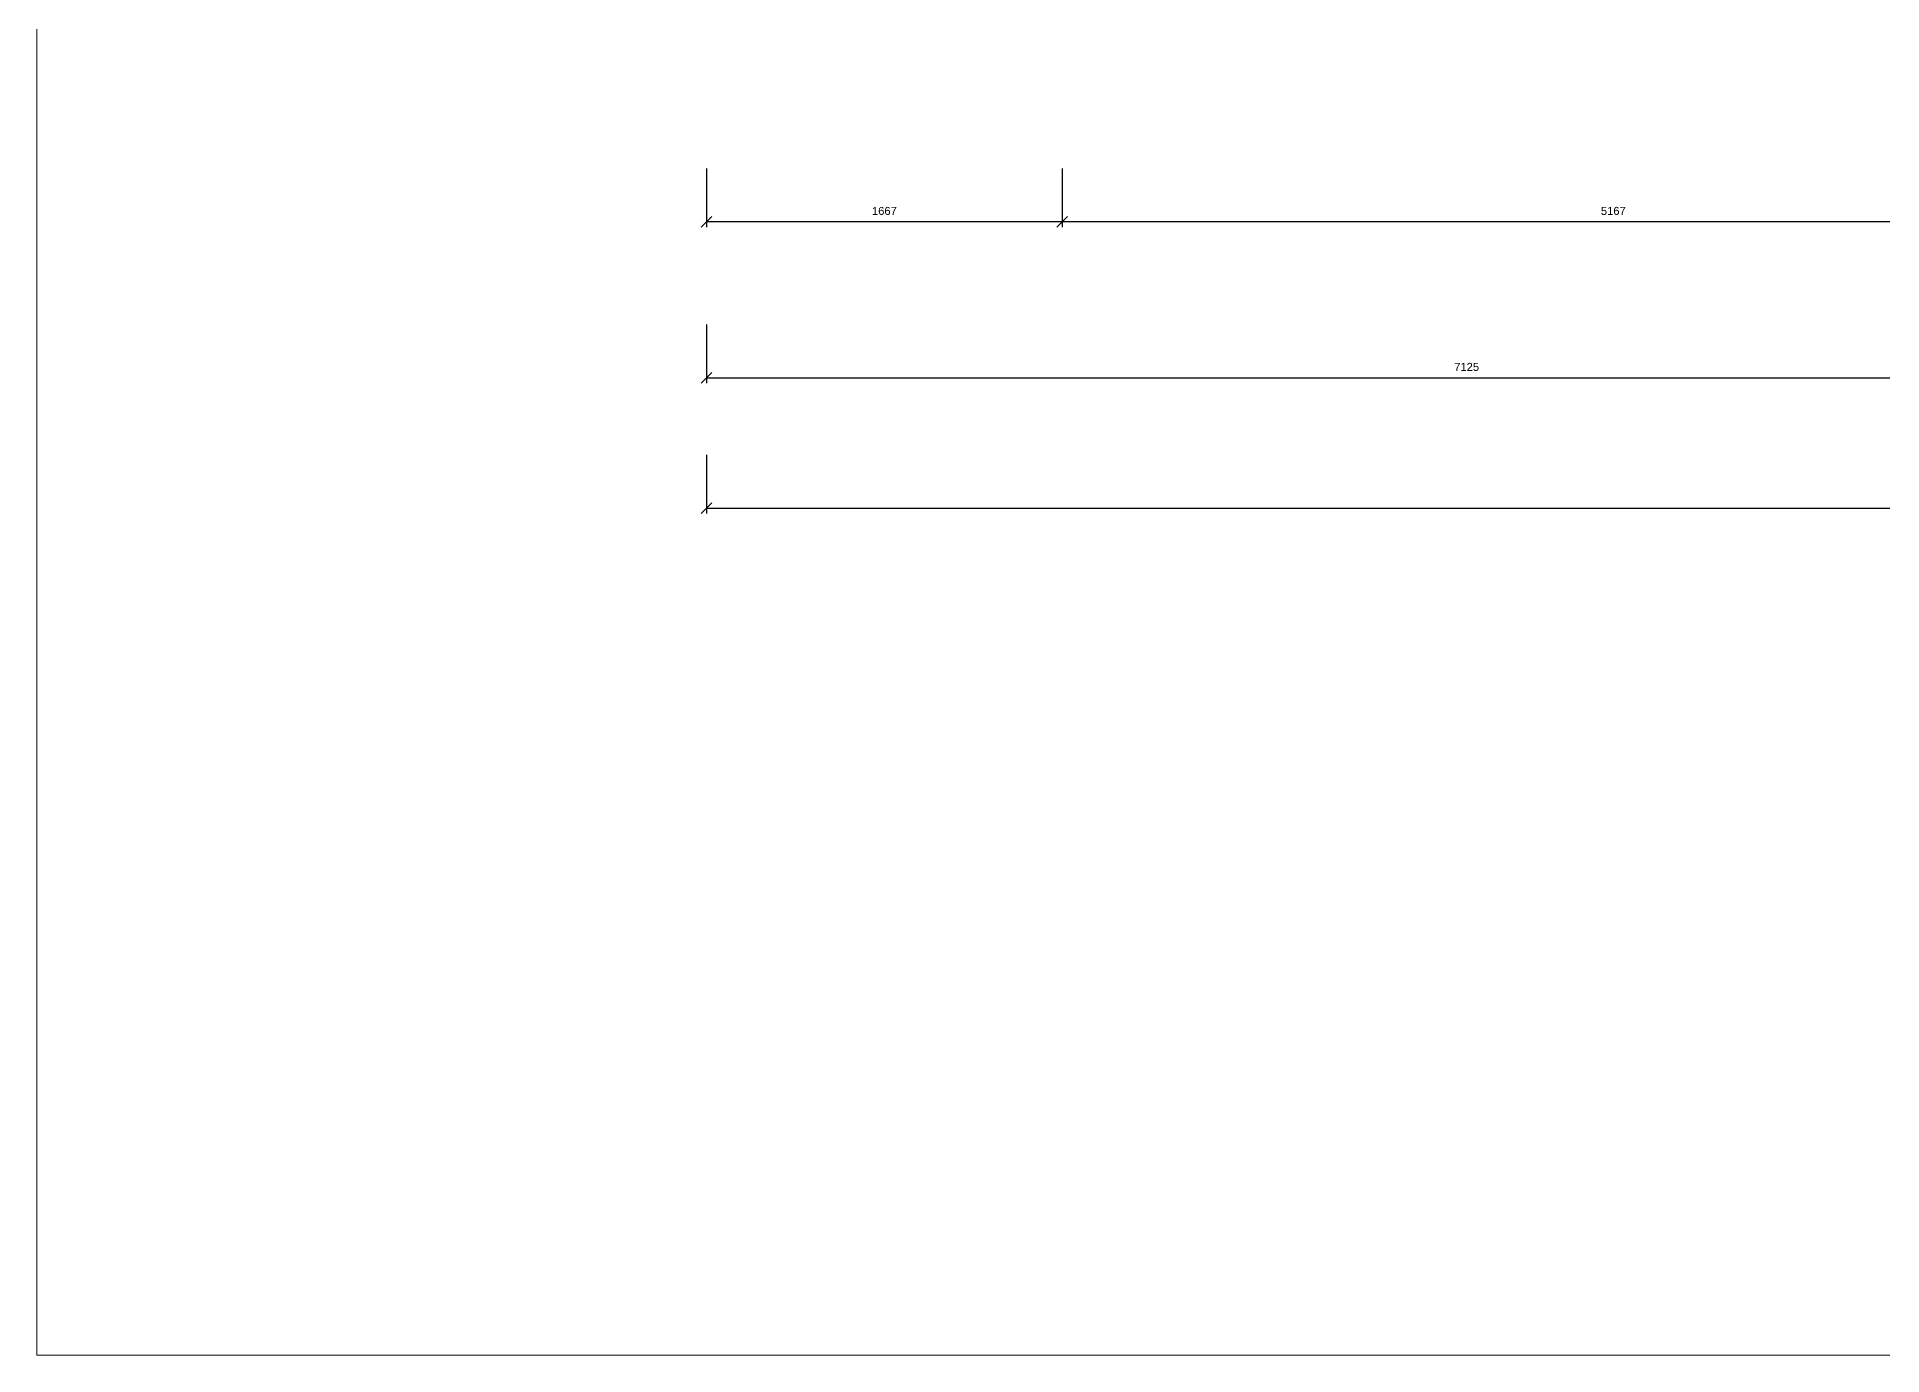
# Model space of a CAD drawing. Header units: millimetres. Extents: x -109904 to 256066, y -215550 to 75535.
# Drawn here: x 158985 to 167634, y 1377 to 7556 of the extents above; entities that cross this region are included whole.
import ezdxf

# ---------------------------------------------------------------- set-up
doc = ezdxf.new("R2010")
doc.units = ezdxf.units.MM
doc.header["$LTSCALE"] = 20
doc.layers.add('Kóty', color=4, linetype='Continuous', lineweight=18)
doc.styles.get("Standard").update_dxf_attribs({"font": 'arial.ttf'})
doc.dimstyles.new('Rozmery_1_50', dxfattribs={"dimscale": 50, "dimtxt": 0.75, "dimasz": 1, "dimexe": 0.5, "dimexo": 0.625, "dimtad": 1, "dimdec": 0, "dimtxsty": 'Standard', "dimblk": 'OBLIQUE', "dimcen": 2.5, "dimadec": 0, "dimazin": 0, "dimtfac": 1, "dimtdec": 0, "dimtmove": 0, "dimatfit": 3, "dimldrblk": 'OBLIQUE', "dimfxl": 5, "dimfxlon": 1, "dimarcsym": 0})

# ---------------------------------------------------------------- blocks, each defined once
blk = doc.blocks.new('_Oblique')
at = {"color": 0, "linetype": 'ByBlock', "lineweight": -2}
blk.add_line((-0.5, -0.5), (0.5, 0.5), dxfattribs=at)
blk = doc.blocks.new('*D254')
at = {"layer": 'Defpoints', "color": 0, "transparency": 16777216}
for p in [(162124.2, 9719.3), (190540.8, 9567.2), (190540.8, 5347.4)]:
    blk.add_point(p, dxfattribs=at)
at = {"layer": 'Kóty', "color": 0, "lineweight": -2, "transparency": 16777216}
for p, q in [((162124.2, 5597.4), (162124.2, 5322.4)), ((190540.8, 5597.4), (190540.8, 5322.4)), ((162124.2, 5347.4), (190540.8, 5347.4))]:
    blk.add_line(p, q, dxfattribs=at)
at = {"layer": 'Kóty', "color": 0, "lineweight": -2, "transparency": 16777216, "xscale": 50, "yscale": 50, "zscale": 50, "rotation": 180}
blk.add_blockref('_Oblique', (162124.2, 5347.4), dxfattribs=at)
at = {"layer": 'Kóty', "color": 0, "lineweight": -2, "transparency": 16777216, "xscale": 50, "yscale": 50, "zscale": 50}
blk.add_blockref('_Oblique', (190540.8, 5347.4), dxfattribs=at)
at = {"layer": 'Kóty', "color": 0, "transparency": 16777216, "insert": (176596, 5397.8), "char_height": 37.5, "attachment_point": 5}
blk.add_mtext('16875', dxfattribs=at)
blk = doc.blocks.new('*D246')
at = {"layer": 'Defpoints', "color": 0, "transparency": 16777216}
for p in [(162124.2, 6788.8), (169249.2, 6689.7), (169249.2, 5958.6)]:
    blk.add_point(p, dxfattribs=at)
at = {"layer": 'Kóty', "color": 0, "lineweight": -2, "transparency": 16777216}
for p, q in [((162124.2, 6208.6), (162124.2, 5933.6)), ((169249.2, 6208.6), (169249.2, 5933.6)), ((162124.2, 5958.6), (169249.2, 5958.6))]:
    blk.add_line(p, q, dxfattribs=at)
at = {"layer": 'Kóty', "color": 0, "lineweight": -2, "transparency": 16777216, "xscale": 50, "yscale": 50, "zscale": 50, "rotation": 180}
blk.add_blockref('_Oblique', (162124.2, 5958.6), dxfattribs=at)
at = {"layer": 'Kóty', "color": 0, "lineweight": -2, "transparency": 16777216, "xscale": 50, "yscale": 50, "zscale": 50}
blk.add_blockref('_Oblique', (169249.2, 5958.6), dxfattribs=at)
at = {"layer": 'Kóty', "color": 0, "transparency": 16777216, "insert": (165686.7, 6009), "char_height": 37.5, "attachment_point": 5}
blk.add_mtext('7125', dxfattribs=at)
blk = doc.blocks.new('*D247')
at = {"layer": 'Defpoints', "color": 0, "transparency": 16777216}
for p in [(168957.5, 7357.6), (163790.9, 7236.9), (163790.9, 6689.7)]:
    blk.add_point(p, dxfattribs=at)
at = {"layer": 'Kóty', "color": 0, "lineweight": -2, "transparency": 16777216}
for p, q in [((163790.9, 6939.7), (163790.9, 6664.7)), ((168957.5, 6939.7), (168957.5, 6664.7)), ((168957.5, 6689.7), (163790.9, 6689.7))]:
    blk.add_line(p, q, dxfattribs=at)
at = {"layer": 'Kóty', "color": 0, "lineweight": -2, "transparency": 16777216, "xscale": 50, "yscale": 50, "zscale": 50, "rotation": 180}
blk.add_blockref('_Oblique', (163790.9, 6689.7), dxfattribs=at)
at = {"layer": 'Kóty', "color": 0, "lineweight": -2, "transparency": 16777216, "xscale": 50, "yscale": 50, "zscale": 50}
blk.add_blockref('_Oblique', (168957.5, 6689.7), dxfattribs=at)
at = {"layer": 'Kóty', "color": 0, "transparency": 16777216, "insert": (166374.2, 6740.1), "char_height": 37.5, "attachment_point": 5}
blk.add_mtext('5167', dxfattribs=at)
blk = doc.blocks.new('*D248')
at = {"layer": 'Defpoints', "color": 0, "transparency": 16777216}
for p in [(163790.9, 7359.4), (162124.2, 7341.5), (162124.2, 6689.7)]:
    blk.add_point(p, dxfattribs=at)
at = {"layer": 'Kóty', "color": 0, "lineweight": -2, "transparency": 16777216}
for p, q in [((162124.2, 6939.7), (162124.2, 6664.7)), ((163790.9, 6939.7), (163790.9, 6664.7)), ((163790.9, 6689.7), (162124.2, 6689.7))]:
    blk.add_line(p, q, dxfattribs=at)
at = {"layer": 'Kóty', "color": 0, "lineweight": -2, "transparency": 16777216, "xscale": 50, "yscale": 50, "zscale": 50, "rotation": 180}
blk.add_blockref('_Oblique', (162124.2, 6689.7), dxfattribs=at)
at = {"layer": 'Kóty', "color": 0, "lineweight": -2, "transparency": 16777216, "xscale": 50, "yscale": 50, "zscale": 50}
blk.add_blockref('_Oblique', (163790.9, 6689.7), dxfattribs=at)
at = {"layer": 'Kóty', "color": 0, "transparency": 16777216, "insert": (162957.6, 6740.1), "char_height": 37.5, "attachment_point": 5}
blk.add_mtext('1667', dxfattribs=at)

msp = doc.modelspace()

# ---------------------------------------------------------------- linework, layer by layer
at = {"layer": 'Kóty'}
msp.add_lwpolyline([(158985.267, 1377.479), (207985.071, 1377.479), (207985.071, 36027.34), (158985.267, 36027.34)], close=True, dxfattribs=at)

# ---------------------------------------------------------------- dimensions: what is measured, and where the dimension line sits
dim = msp.add_linear_dim(base=(190540.792, 5347.37), p1=(162124.239, 9719.327), p2=(190540.792, 9567.159), text='16875', dimstyle='Rozmery_1_50', override={"dimtmove": 1}, dxfattribs=at)
dim.commit()
dim.dimension.update_dxf_attribs({"geometry": '*D254', "text_midpoint": (176595.987, 5347.37), "dimtype": 160})
for base, p1, p2, picture, middle in [((162124.239, 6689.683), (163790.899, 7359.398), (162124.239, 7341.481), '*D248', (162957.569, 6740.08)), ((163790.899, 6689.683), (168957.545, 7357.554), (163790.899, 7236.93), '*D247', (166374.222, 6740.08)), ((169249.21, 5958.554), (162124.239, 6788.823), (169249.21, 6689.683), '*D246', (165686.725, 6008.95))]:
    dim = msp.add_linear_dim(base=base, p1=p1, p2=p2, dimstyle='Rozmery_1_50', dxfattribs=at)
    dim.commit()
    dim.dimension.update_dxf_attribs({"geometry": picture, "text_midpoint": middle})

doc.saveas('drawing.dxf')
